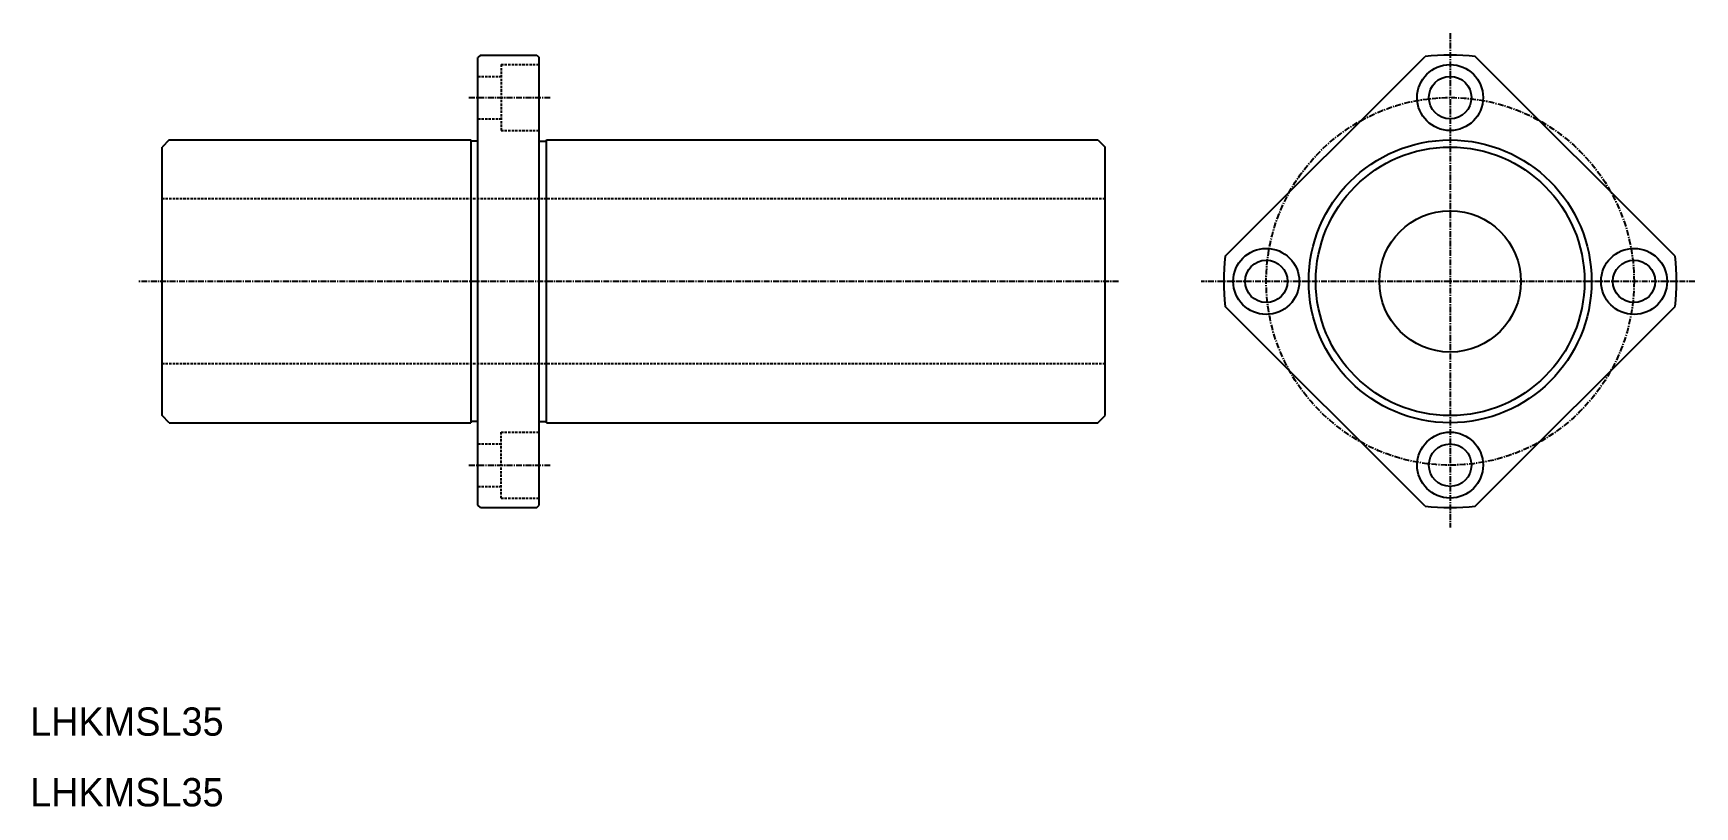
# Model space of a CAD drawing. Extents: x 11 to 363, y 10 to 174.
import ezdxf

# ---------------------------------------------------------------- set-up
doc = ezdxf.new("R2010")
doc.units = 0
doc.linetypes.add('CENTER', pattern=[2, 1.25, -0.25, 0.25, -0.25])
doc.linetypes.add('DASHED', pattern=[0.75, 0.5, -0.25])
doc.layers.get('0').update_dxf_attribs({"linetype": 'CONTINUOUS'})
doc.layers.add('CENTER', color=1, linetype='CENTER')

msp = doc.modelspace()

# ---------------------------------------------------------------- linework, layer by layer
at = {"color": 7, "linetype": 'CONTINUOUS'}
for p, q in [((105.49, 169.41), (104.99, 168.91)), ((105.49, 169.41), (117.49, 169.41)), ((117.49, 169.41), (117.99, 168.91)), ((104.99, 73.91), (104.99, 168.91)), ((117.99, 73.91), (117.99, 168.91)), ((263.47, 126.74), (305.85, 169.11)), ((358.88, 126.74), (316.51, 169.11)), ((39.49, 151.41), (37.99, 149.91)), ((37.99, 92.91), (37.99, 149.91)), ((39.49, 151.41), (103.49, 151.41)), ((103.49, 151.41), (103.49, 91.41)), ((104.99, 151.16), (103.49, 151.16)), ((117.99, 151.16), (119.49, 151.16)), ((119.49, 151.41), (236.49, 151.41)), ((119.49, 91.41), (119.49, 151.41)), ((236.49, 151.41), (237.99, 149.91)), ((237.99, 92.91), (237.99, 149.91)), ((305.85, 73.7), (263.47, 116.08)), ((316.51, 73.7), (358.88, 116.08)), ((39.49, 91.41), (37.99, 92.91)), ((104.99, 91.66), (103.49, 91.66)), ((117.99, 91.66), (119.49, 91.66)), ((236.49, 91.41), (237.99, 92.91)), ((39.49, 91.41), (103.49, 91.41)), ((119.49, 91.41), (236.49, 91.41)), ((105.49, 73.41), (104.99, 73.91)), ((105.49, 73.41), (117.49, 73.41)), ((117.49, 73.41), (117.99, 73.91))]:
    msp.add_line(p, q, dxfattribs=at)
at = {"color": 3, "linetype": 'DASHED'}
for p, q in [((109.89, 167.41), (109.89, 153.41)), ((109.89, 167.41), (117.99, 167.41)), ((104.99, 164.91), (109.89, 164.91)), ((104.99, 155.91), (109.89, 155.91)), ((109.89, 153.41), (117.99, 153.41)), ((237.99, 138.91), (37.99, 138.91)), ((237.99, 103.91), (37.99, 103.91)), ((109.89, 89.41), (117.99, 89.41)), ((109.89, 75.41), (109.89, 89.41)), ((104.99, 86.91), (109.89, 86.91)), ((104.99, 77.91), (109.89, 77.91)), ((109.89, 75.41), (117.99, 75.41))]:
    msp.add_line(p, q, dxfattribs=at)
at = {"color": 7, "linetype": 'CONTINUOUS'}
for centre, radius in [((311.18, 160.41), 7), ((311.18, 160.41), 4.5), ((311.18, 121.41), 30), ((311.18, 121.41), 28.5), ((311.18, 121.41), 15), ((272.18, 121.41), 7), ((350.18, 121.41), 7), ((272.18, 121.41), 4.5), ((350.18, 121.41), 4.5), ((311.18, 82.41), 7), ((311.18, 82.41), 4.5)]:
    msp.add_circle(centre, radius, dxfattribs=at)
for start, end in [(83.6248, 96.3752), (173.6248, 186.3752), (353.6248, 6.3752), (263.6248, 276.3752)]:
    msp.add_arc((311.18, 121.41), 48, start, end, dxfattribs=at)
at = {"layer": 'CENTER', "color": 1, "linetype": 'CENTER'}
for p, q in [((311.18, 174.07), (311.18, 69.16)), ((103.07, 160.41), (120.34, 160.41)), ((240.84, 121.41), (33.09, 121.41)), ((363.06, 121.41), (258.38, 121.41)), ((103.07, 82.41), (120.34, 82.41))]:
    msp.add_line(p, q, dxfattribs=at)
msp.add_circle((311.18, 121.41), 39, dxfattribs=at)

# ---------------------------------------------------------------- texts
at = {"color": 7, "linetype": 'CONTINUOUS'}
for p in [(10, 25), (10, 10)]:
    msp.add_text('LHKMSL35', height=6, dxfattribs=at).set_placement(p)

doc.saveas('drawing.dxf')
